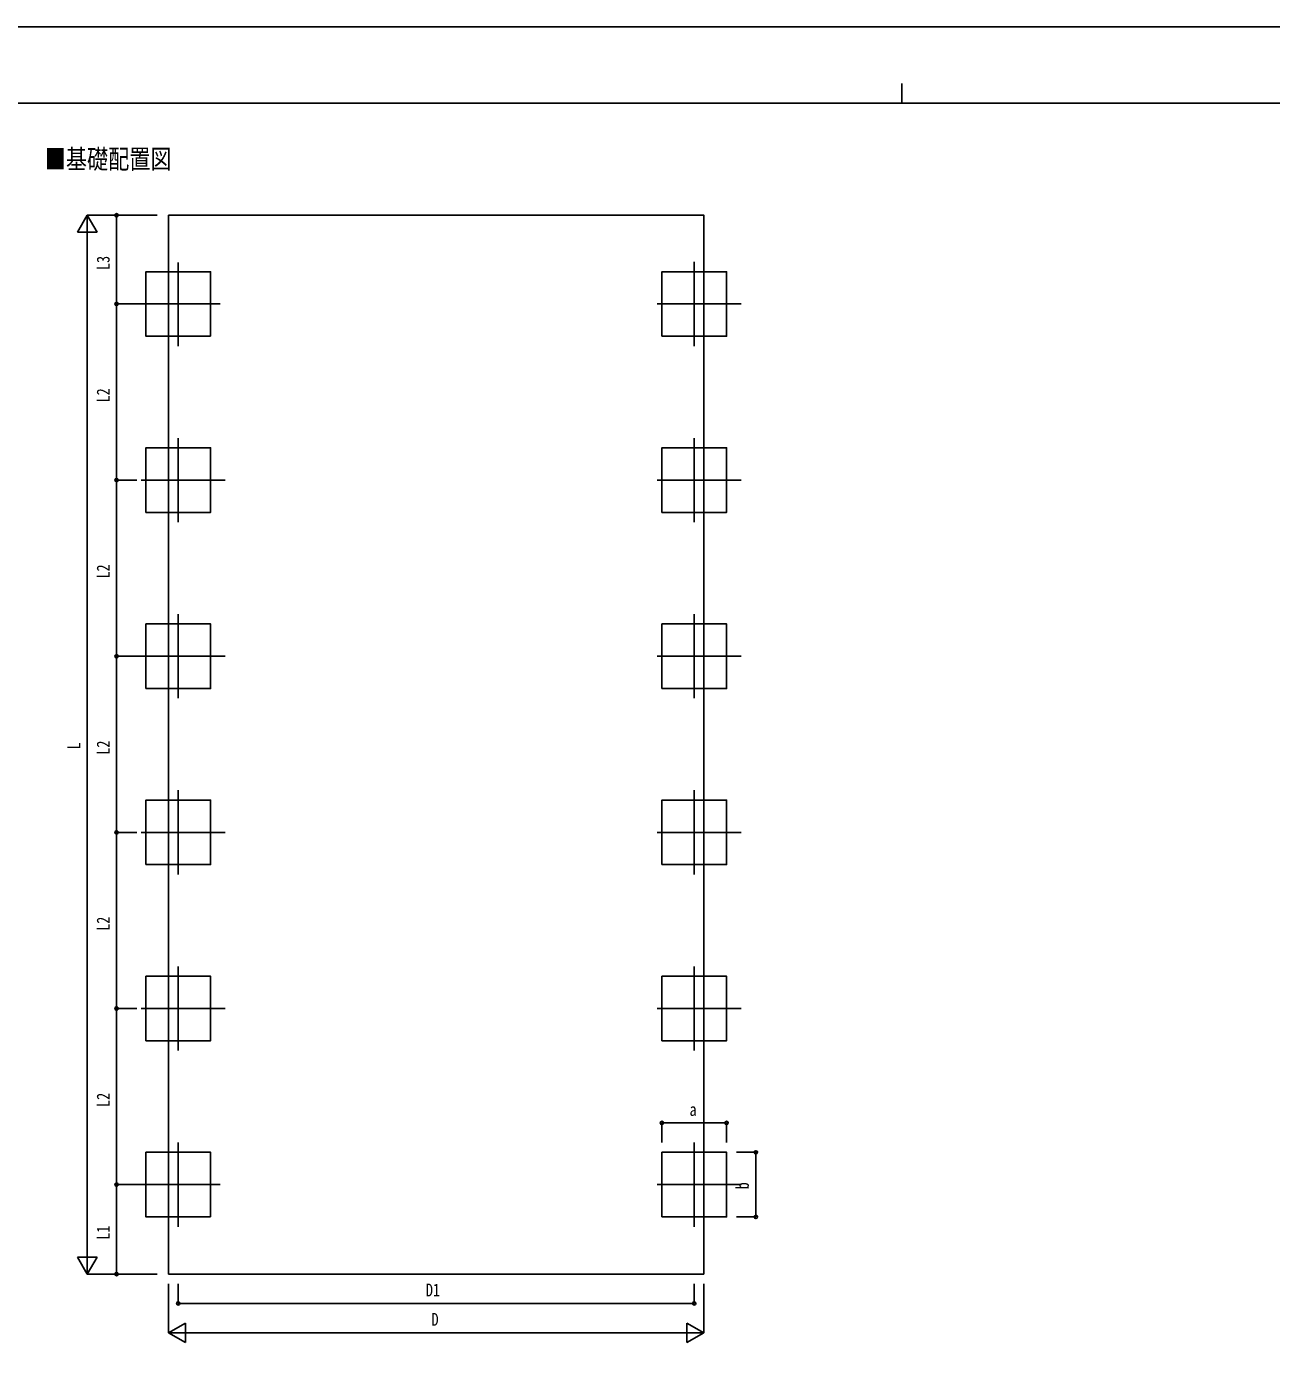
# Model space of a CAD drawing. Units: millimetres, scale not verified. Extents: x -16820 to 16820, y -11880 to 11880.
# Drawn here: x -8961 to 3756, y -1779 to 11880 of the extents above; entities that cross this region are included whole.
import ezdxf
from ezdxf.enums import TextEntityAlignment as Align

# ---------------------------------------------------------------- set-up
doc = ezdxf.new("R2010")
doc.units = ezdxf.units.MM
doc.header["$LTSCALE"] = 50
for name, color, linetype in [('0-2_USER1', 3, 'Continuous'), ('0-3_YKK_12', 2, 'Continuous'), ('0-5_YKK_A1', 4, 'Continuous'), ('0-6_YKK_D', 6, 'Continuous'), ('0-7_YKK_ZWAK', 7, 'Continuous')]:
    doc.layers.add(name, color=color, linetype=linetype)
doc.styles.add('ＭＳ ゴシック', font='')
doc.styles.get('ＭＳ ゴシック').set_extended_font_data('MS Gothic')

msp = doc.modelspace()

# ---------------------------------------------------------------- linework, layer by layer
at = {"layer": '0-3_YKK_12'}
for p, q in [((-7412.85, 9470.85), (-7412.85, 8616.57)), ((-2139.85, 9476.57), (-2139.85, 8616.57)), ((-6982.85, 9046.57), (-7842.85, 9046.57)), ((-2519.85, 9046.57), (-1659.85, 9046.57)), ((-7412.85, 7676.57), (-7412.85, 6816.57)), ((-2139.85, 7676.57), (-2139.85, 6816.57)), ((-7792.85, 7246.57), (-6932.85, 7246.57)), ((-2519.85, 7246.57), (-1659.85, 7246.57)), ((-7412.85, 5876.57), (-7412.85, 5016.57)), ((-2139.85, 5876.57), (-2139.85, 5016.57)), ((-7792.85, 5446.57), (-6932.85, 5446.57)), ((-2519.85, 5446.57), (-1659.85, 5446.57)), ((-7412.85, 4076.57), (-7412.85, 3216.57)), ((-2139.85, 4076.57), (-2139.85, 3216.57)), ((-7792.85, 3646.57), (-6932.85, 3646.57)), ((-2519.85, 3646.57), (-1659.85, 3646.57)), ((-7412.85, 2276.57), (-7412.85, 1416.57)), ((-2139.85, 2276.57), (-2139.85, 1416.57)), ((-7792.85, 1846.57), (-6932.85, 1846.57)), ((-2519.85, 1846.57), (-1659.85, 1846.57)), ((-7412.85, 476.57), (-7412.85, -383.43)), ((-2139.85, 476.57), (-2139.85, -383.43)), ((-6982.85, 46.57), (-7842.85, 46.57)), ((-2519.85, 46.57), (-1659.85, 46.57))]:
    msp.add_line(p, q, dxfattribs=at)
at = {"layer": '0-5_YKK_A1'}
for p, q in [((-7511.35, 9953), (-7511.35, -868.02)), ((-7742.85, 376.57), (-7742.85, -283.43)), ((-7511.35, -868.02), (-2041.35, -868.02))]:
    msp.add_line(p, q, dxfattribs=at)
msp.add_lwpolyline([(-7511.35, 9953), (-2041.35, 9953), (-2041.35, -868.02)], dxfattribs=at)
for points in [[(-7082.85, 8716.57), (-7082.85, 9376.57), (-7742.85, 9376.57), (-7742.85, 8716.57)], [(-2469.85, 8716.57), (-2469.85, 9376.57), (-1809.85, 9376.57), (-1809.85, 8716.57)], [(-7742.85, 6916.57), (-7742.85, 7576.57), (-7082.85, 7576.57), (-7082.85, 6916.57)], [(-2469.85, 6916.57), (-2469.85, 7576.57), (-1809.85, 7576.57), (-1809.85, 6916.57)], [(-7742.85, 5116.57), (-7742.85, 5776.57), (-7082.85, 5776.57), (-7082.85, 5116.57)], [(-2469.85, 5116.57), (-2469.85, 5776.57), (-1809.85, 5776.57), (-1809.85, 5116.57)], [(-7742.85, 3316.57), (-7742.85, 3976.57), (-7082.85, 3976.57), (-7082.85, 3316.57)], [(-2469.85, 3316.57), (-2469.85, 3976.57), (-1809.85, 3976.57), (-1809.85, 3316.57)], [(-7742.85, 1516.57), (-7742.85, 2176.57), (-7082.85, 2176.57), (-7082.85, 1516.57)], [(-2469.85, 1516.57), (-2469.85, 2176.57), (-1809.85, 2176.57), (-1809.85, 1516.57)], [(-7082.85, -283.43), (-7082.85, 376.57), (-7742.85, 376.57), (-7742.85, -283.43)], [(-2469.85, -283.43), (-2469.85, 376.57), (-1809.85, 376.57), (-1809.85, -283.43)]]:
    msp.add_lwpolyline(points, close=True, dxfattribs=at)
at = {"layer": '0-6_YKK_D'}
for p, q in [((-8342.85, 9953), (-8442.85, 9779.79)), ((-7628.35, 9953), (-8343.85, 9953)), ((-8342.85, 9953), (-8242.85, 9779.79)), ((-8342.85, 9953), (-8342.85, 9606.59)), ((-7628.35, 9953), (-8043.85, 9953)), ((-8042.85, 9046.57), (-8042.85, 9953)), ((-8442.85, 9779.79), (-8242.85, 9779.79)), ((-8342.85, -668.02), (-8342.85, 9753)), ((-7837.1, 9046.57), (-8043.85, 9046.57)), ((-7834.1, 9046.57), (-8043.85, 9046.57)), ((-8042.85, 7246.57), (-8042.85, 9046.57)), ((-7835.1, 7246.57), (-8043.85, 7246.57)), ((-7836.1, 7246.57), (-8043.85, 7246.57)), ((-8042.85, 5446.57), (-8042.85, 7246.57)), ((-7793.85, 5446.57), (-8043.85, 5446.57)), ((-7794.85, 5446.57), (-8043.85, 5446.57)), ((-8042.85, 3646.57), (-8042.85, 5446.57)), ((-7836.1, 3646.57), (-8043.85, 3646.57)), ((-7837.1, 3646.57), (-8043.85, 3646.57)), ((-8042.85, 1846.57), (-8042.85, 3646.57)), ((-7837.1, 1846.57), (-8043.85, 1846.57)), ((-7842.85, 1846.57), (-8043.85, 1846.57)), ((-8042.85, 46.57), (-8042.85, 1846.57)), ((-2469.85, 476.57), (-2469.85, 677.57)), ((-2469.85, 676.57), (-1809.85, 676.57)), ((-1809.85, 476.57), (-1809.85, 677.57)), ((-1709.85, 376.57), (-1508.85, 376.57)), ((-1509.85, -283.43), (-1509.85, 376.57)), ((-7843.85, 46.57), (-8043.85, 46.57)), ((-7843.85, 46.57), (-8043.85, 46.57)), ((-8042.85, -868.02), (-8042.85, 46.57)), ((-1709.85, -283.43), (-1508.85, -283.43)), ((-8342.85, -868.02), (-8342.85, -521.61)), ((-8342.85, -868.02), (-8442.85, -694.81)), ((-8242.85, -694.81), (-8442.85, -694.81)), ((-8342.85, -868.02), (-8242.85, -694.81)), ((-7628.35, -868.02), (-8343.85, -868.02)), ((-7628.35, -868.02), (-8043.85, -868.02)), ((-7511.35, -968.02), (-7511.35, -1469.02)), ((-7412.85, -968.02), (-7412.85, -1169.02)), ((-2139.85, -968.02), (-2139.85, -1169.02)), ((-2041.35, -968.02), (-2041.35, -1469.02)), ((-7412.85, -1168.02), (-2139.85, -1168.02)), ((-7511.35, -1468.02), (-7338.14, -1368.02)), ((-7511.35, -1468.02), (-7338.14, -1568.02)), ((-7511.35, -1468.02), (-7164.93, -1468.02)), ((-7338.14, -1568.02), (-7338.14, -1368.02)), ((-2241.35, -1468.02), (-7311.35, -1468.02)), ((-2041.35, -1468.02), (-2387.76, -1468.02)), ((-2041.35, -1468.02), (-2214.55, -1368.02)), ((-2214.55, -1368.02), (-2214.55, -1568.02)), ((-2041.35, -1468.02), (-2214.55, -1568.02))]:
    msp.add_line(p, q, dxfattribs=at)
for centre in [(-8042.85, 9953), (-8042.85, 9046.57), (-8042.85, 9046.57), (-8042.85, 7246.57), (-8042.85, 7246.57), (-8042.85, 5446.57), (-8042.85, 5446.57), (-8042.85, 3646.57), (-8042.85, 3646.57), (-8042.85, 1846.57), (-8042.85, 1846.57), (-2469.85, 676.57), (-1809.85, 676.57), (-1509.85, 376.57), (-8042.85, 46.57), (-8042.85, 46.57), (-1509.85, -283.43), (-8042.85, -868.02), (-7412.85, -1168.02), (-2139.85, -1168.02)]:
    msp.add_circle(centre, 17, dxfattribs=at)
at = {"layer": '0-7_YKK_ZWAK'}
for p, q in [((-19.92, 11300), (-19.92, 11100)), ((15580.08, 11100), (-15619.92, 11100))]:
    msp.add_line(p, q, dxfattribs=at)
msp.add_lwpolyline([(-16820, -11880), (16820, -11880), (16820, 11880), (-16820, 11880)], close=True, dxfattribs=at)

# ---------------------------------------------------------------- texts
at = {"layer": '0-2_USER1', "style": 'ＭＳ ゴシック', "width": 0.8}
msp.add_text('■基礎配置図', height=197.9, dxfattribs=at).set_placement((-8776.89, 10369.5), align=Align.BOTTOM_LEFT)
at = {"layer": '0-6_YKK_D', "style": 'ＭＳ ゴシック', "width": 0.8}
for s, p in [('L3', (-8074.85, 9394.19)), ('L2', (-8074.85, 8040.97)), ('L2', (-8074.85, 6240.97)), ('L', (-8374.85, 4494.49)), ('L2', (-8074.85, 4440.97)), ('L2', (-8074.85, 2640.97)), ('L2', (-8074.85, 840.97)), ('b', (-1541.85, -1.43)), ('L1', (-8074.85, -516.32))]:
    msp.add_text(s, height=132, rotation=90, dxfattribs=at).set_placement(p, align=Align.BOTTOM_LEFT)
for s, p in [('a', (-2187.85, 708.57)), ('D1', (-4881.95, -1136.02)), ('D', (-4824.35, -1436.02))]:
    msp.add_text(s, height=132, dxfattribs=at).set_placement(p, align=Align.BOTTOM_LEFT)

doc.saveas('drawing.dxf')
